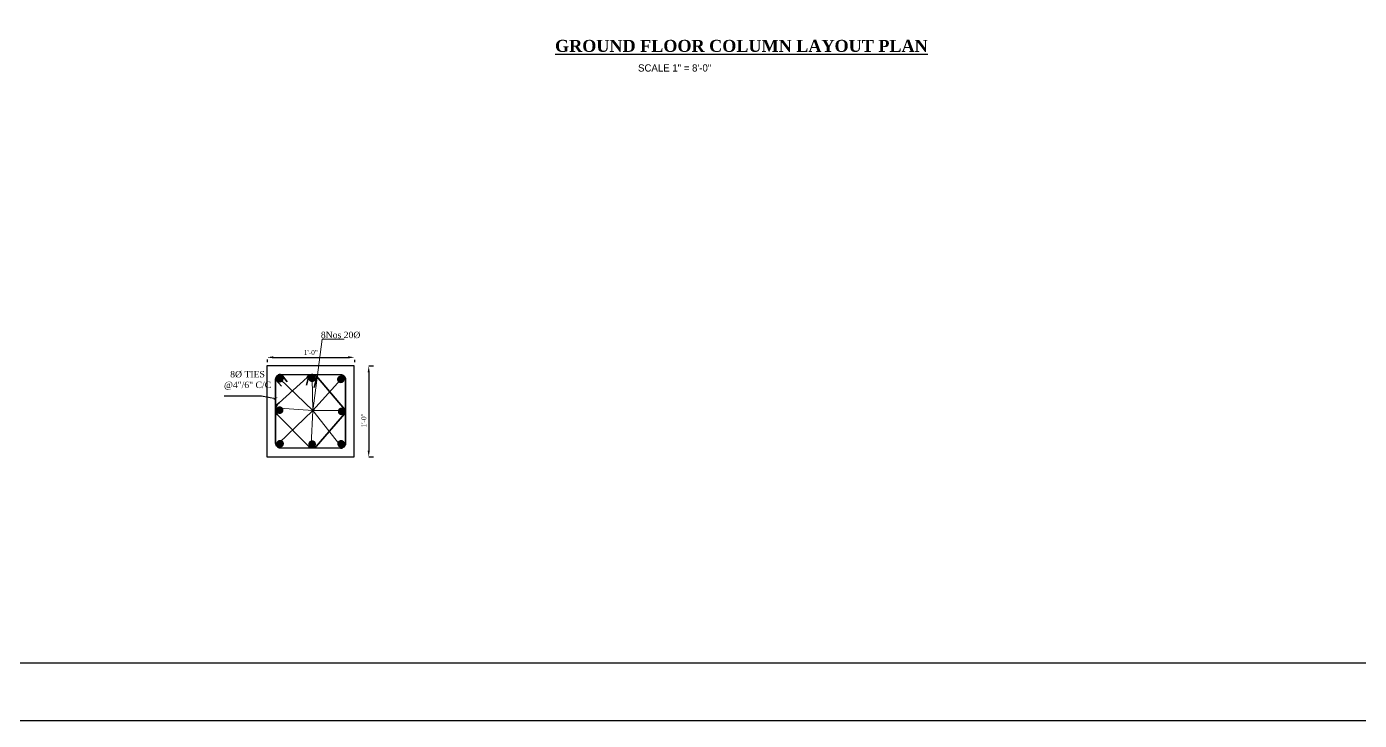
# Model space of a CAD drawing. Extents: x -2338379 to 930990, y -818978 to 106940.
# Drawn here: x 391201 to 392866, y -205212 to -204346 of the extents above; entities that cross this region are included whole.
import ezdxf

# ---------------------------------------------------------------- set-up
doc = ezdxf.new("R2010")
doc.units = 0
doc.header["$MEASUREMENT"] = 0
doc.header["$PDMODE"] = 34
doc.layers.get('0').update_dxf_attribs({"linetype": 'CONTINUOUS', "lineweight": 30})
doc.layers.get('DEFPOINTS').update_dxf_attribs({"linetype": 'CONTINUOUS'})
for name, color, linetype, lineweight in [('DIM', 6, 'CONTINUOUS', 20), ('Dimension', 35, 'CONTINUOUS', 9), ('ope', 1, 'CONTINUOUS', 20), ('rcc', 252, 'CONTINUOUS', 30), ('REIN FORCE BAR', 91, 'CONTINUOUS', 35), ('stair', 4, 'CONTINUOUS', 18), ('TEXT', 7, 'CONTINUOUS', 30), ('WALL', 1, 'CONTINUOUS', 40)]:
    doc.layers.add(name, color=color, linetype=linetype, lineweight=lineweight)
doc.styles.get("Standard").update_dxf_attribs({"font": 'times.ttf', "height": 6})
doc.styles.add('STYLUSBT', font='stylu.ttf', dxfattribs={"height": 9})
doc.dimstyles.get("Standard").update_dxf_attribs({"dimscale": 0.5, "dimtxt": 12, "dimasz": 4, "dimexe": 6, "dimexo": 6, "dimgap": 3, "dimtad": 1, "dimdec": 1, "dimzin": 11, "dimdsep": 46, "dimlunit": 4, "dimtxsty": 'Standard', "dimblk1": 'ARCHTICK', "dimblk2": 'ARCHTICK', "dimsah": 1, "dimcen": 2.5, "dimdle": 6, "dimclrd": 6, "dimclre": 6, "dimclrt": 7, "dimazin": 0, "dimtfac": 1, "dimtdec": 1, "dimtix": 1, "dimtmove": 1, "dimatfit": 3, "dimldrblk": 'ARCHTICK', "dimfxl": 1, "dimtolj": 1, "dimtzin": 0, "dimarcsym": 0})
doc.dimstyles.new('Standard$0', dxfattribs={"dimtxt": 6, "dimasz": 4, "dimexe": 3, "dimexo": 6, "dimgap": 3, "dimtad": 1, "dimdec": 1, "dimzin": 0, "dimdsep": 46, "dimlunit": 4, "dimtxsty": 'Standard', "dimcen": 0.09, "dimclrd": 6, "dimclre": 6, "dimclrt": 7, "dimadec": 0, "dimazin": 0, "dimtfac": 1, "dimtdec": 1, "dimtix": 1, "dimtofl": 0, "dimtmove": 1, "dimatfit": 3, "dimfxl": 1, "dimtolj": 1, "dimtzin": 0, "dimlwd": 18, "dimlwe": 18, "dimarcsym": 0})

# ---------------------------------------------------------------- blocks, each defined once
blk = doc.blocks.new('*D360')
at = {"layer": 'DEFPOINTS', "color": 0, "lineweight": 30, "transparency": 16777216}
for p in [(391501.3, -204743.5), (391610.6, -204743.8), (391610.6, -204758.8)]:
    blk.add_point(p, dxfattribs=at)
at = {"layer": 'ope', "color": 6, "lineweight": -2, "transparency": 16777216}
for p, q in [((391501.3, -204761.5), (391501.3, -204764.8)), ((391509.3, -204758.8), (391602.6, -204758.8)), ((391610.6, -204761.8), (391610.6, -204764.8))]:
    blk.add_line(p, q, dxfattribs=at)
at = {"layer": 'ope', "color": 6, "lineweight": 30, "transparency": 16777216}
for points in [[(391509.3, -204757.4), (391509.3, -204760.1), (391501.3, -204758.8)], [(391602.6, -204757.4), (391602.6, -204760.1), (391610.6, -204758.8)]]:
    blk.add_solid(points, dxfattribs=at)
at = {"layer": 'ope', "color": 7, "transparency": 16777216, "insert": (391555.9, -204752.7), "char_height": 6, "attachment_point": 5}
blk.add_mtext('\\A1;1\'-0"', dxfattribs=at)
blk = doc.blocks.new('*D361')
at = {"layer": 'DEFPOINTS', "color": 0, "lineweight": 30, "transparency": 16777216}
for p in [(391610.3, -204769.5), (391610.3, -204883.3), (391628.3, -204883.3)]:
    blk.add_point(p, dxfattribs=at)
at = {"layer": 'ope', "color": 6, "lineweight": -2, "transparency": 16777216}
for p, q in [((391628.3, -204769.5), (391634.3, -204769.5)), ((391628.3, -204777.5), (391628.3, -204875.3)), ((391628.3, -204883.3), (391634.3, -204883.3))]:
    blk.add_line(p, q, dxfattribs=at)
at = {"layer": 'ope', "color": 6, "lineweight": 30, "transparency": 16777216}
for points in [[(391627, -204777.5), (391629.6, -204777.5), (391628.3, -204769.5)], [(391627, -204875.3), (391629.6, -204875.3), (391628.3, -204883.3)]]:
    blk.add_solid(points, dxfattribs=at)
at = {"layer": 'ope', "color": 7, "transparency": 16777216, "insert": (391622.2, -204837.6), "char_height": 6, "attachment_point": 5, "rotation": 90}
blk.add_mtext('\\A1;1\'-0"', dxfattribs=at)
blk = doc.blocks.new('_ARCHTICK')
at = {"color": 0, "linetype": 'ByBlock', "const_width": 0.15}
blk.add_lwpolyline([(-0.5, -0.5), (0.5, 0.5)], dxfattribs=at)

msp = doc.modelspace()

# ---------------------------------------------------------------- linework, layer by layer
at = {"color": 3}
for points in [[(394083.22, -205212.39), (394083.22, -202965.99), (390905.62, -202965.99), (390905.62, -205212.39)], [(394011.22, -205140.39), (394011.22, -203037.99), (390977.62, -203037.99), (390977.62, -205140.39)]]:
    msp.add_lwpolyline(points, close=True, dxfattribs=at)
at = {"layer": 'Dimension', "color": 2}
for p, q in [((391558.38, -204825.65), (391570.24, -204736.08)), ((391570.24, -204736.08), (391597.56, -204736.08)), ((391517.21, -204785.5), (391558.38, -204825.34)), ((391558.38, -204825.34), (391557.62, -204784.95)), ((391558.38, -204825.34), (391593.44, -204786.32)), ((391516, -204865.94), (391558.38, -204825.34)), ((391558.38, -204825.34), (391517, -204822.4)), ((391558.38, -204825.34), (391556.38, -204867.61)), ((391558.38, -204825.26), (391595.33, -204825.34)), ((391558.38, -204825.34), (391592.21, -204868.18))]:
    msp.add_line(p, q, dxfattribs=at)
at = {"layer": 'rcc', "ltscale": 25}
msp.add_lwpolyline([(391500.91, -204883), (391610.29, -204883.27), (391610.29, -204769.51), (391500.91, -204769.24)], close=True, dxfattribs=at)
at = {"layer": 'REIN FORCE BAR'}
for p, q in [((391512.12, -204787.04), (391519.46, -204794.83)), ((391519.31, -204780.31), (391526.39, -204789.2)), ((391553.98, -204780.24), (391550.6, -204793.38)), ((391563.54, -204783.15), (391560.15, -204796.28))]:
    msp.add_line(p, q, dxfattribs=at)
for points in [[(391518.01, -204780.31), (391593.19, -204780.58, -0.4142136), (391599.22, -204786.61), (391599.22, -204866.17, -0.4142136), (391593.19, -204872.19), (391518.01, -204871.92, -0.4142136), (391511.98, -204865.89), (391511.98, -204786.34, -0.4142136)], [(391518.01, -204780.31), (391593.19, -204780.58, -0.4142136), (391599.22, -204786.61), (391599.22, -204866.17, -0.4142136), (391593.19, -204872.19), (391518.01, -204871.92, -0.4142136), (391511.98, -204865.89), (391511.98, -204786.34, -0.4142136)], [(391563.02, -204782.44), (391598.18, -204823.37, -0.353604), (391598.06, -204829.55), (391562.79, -204870.17, -0.4398545), (391552.33, -204869.03), (391516.13, -204832.3, -0.5084263), (391516.25, -204815.75), (391551.26, -204783.83, -0.4715297)]]:
    msp.add_lwpolyline(points, format="xyb", close=True, dxfattribs=at)
at = {"layer": 'REIN FORCE BAR', "const_width": 4.75}
for points in [[(391519.59, -204785.5, -1), (391514.84, -204785.5, -1)], [(391559.99, -204784.95, -1), (391555.25, -204784.95, -1)], [(391595.81, -204786.32, -1), (391591.06, -204786.32, -1)], [(391519.37, -204824.78, -1), (391514.62, -204824.78, -1)], [(391592.07, -204826.32, 1), (391596.82, -204826.32, 1)], [(391519.95, -204866.63, -1), (391515.2, -204866.63, -1)], [(391559.97, -204867.17, -1), (391555.22, -204867.17, -1)], [(391596.17, -204866.83, -1), (391591.42, -204866.83, -1)]]:
    msp.add_lwpolyline(points, format="xyb", close=True, dxfattribs=at)
at = {"layer": 'stair', "ltscale": 7}
msp.add_line((391595.29, -204864.99), (391593.79, -204864.46), dxfattribs=at)

# ---------------------------------------------------------------- texts
at = {"layer": 'TEXT', "insert": (391861.14, -204362.06), "char_height": 15, "width": 669, "attachment_point": 1}
msp.add_mtext('\\pt105;{\\fRomantic|b1|i0|c2|p2;\\LGROUND FLOOR COLUMN LAYOUT PLAN}', dxfattribs=at)
at = {"layer": 'TEXT', "ltscale": 20, "insert": (391964.86, -204392.66), "char_height": 9, "width": 245.5296, "attachment_point": 1, "style": 'STYLUSBT'}
msp.add_mtext('SCALE 1" = 8\'-0"', dxfattribs=at)
at = {"layer": 'WALL', "color": 7, "char_height": 8, "attachment_point": 5}
for s, insert in [('8Nos 20%%C ', (391593.18, -204730.96)), ('8%%c TIES \\P@4"/6" C/C', (391476.86, -204787.69))]:
    msp.add_mtext(s, dxfattribs=dict(at, insert=insert))

# ---------------------------------------------------------------- dimensions: what is measured, and where the dimension line sits
at = {"layer": 'ope'}
dim = msp.add_linear_dim(base=(391610.64, -204758.78), p1=(391501.26, -204743.54), p2=(391610.64, -204743.82), text='1\'-0"', dimstyle='Standard$0', override={"dimtxt": 10, "dimasz": 8, "dimexe": 6, "dimexo": 18, "dimdec": 0, "dimlfac": 0.125, "dimzin": 11, "dimcen": 2.5, "dimdle": 6, "dimtdec": 0, "dimtofl": 1, "dimlwd": 65534, "dimlwe": 65534}, dxfattribs=at)
dim.commit()
dim.dimension.update_dxf_attribs({"geometry": '*D360', "text_midpoint": (391555.95, -204752.73)})
dim = msp.add_linear_dim(base=(391628.29, -204883.27), p1=(391610.29, -204769.51), p2=(391610.29, -204883.27), angle=90, text='1\'-0"', dimstyle='Standard$0', override={"dimtxt": 10, "dimasz": 8, "dimexe": 6, "dimexo": 18, "dimdec": 0, "dimlfac": 0.125, "dimzin": 11, "dimcen": 2.5, "dimdle": 6, "dimtdec": 0, "dimtofl": 1, "dimlwd": 65534, "dimlwe": 65534}, dxfattribs=at)
dim.commit()
dim.dimension.update_dxf_attribs({"geometry": '*D361', "text_midpoint": (391628.29, -204837.6), "dimtype": 160})

# ---------------------------------------------------------------- leaders
at = {"layer": 'DIM'}
msp.add_leader([(391511.62, -204810.6), (391494.29, -204807.43), (391447.51, -204807.43)], dimstyle='Standard', override={"dimscale": 1, "dimtad": 0}, dxfattribs=at)

doc.saveas('drawing.dxf')
